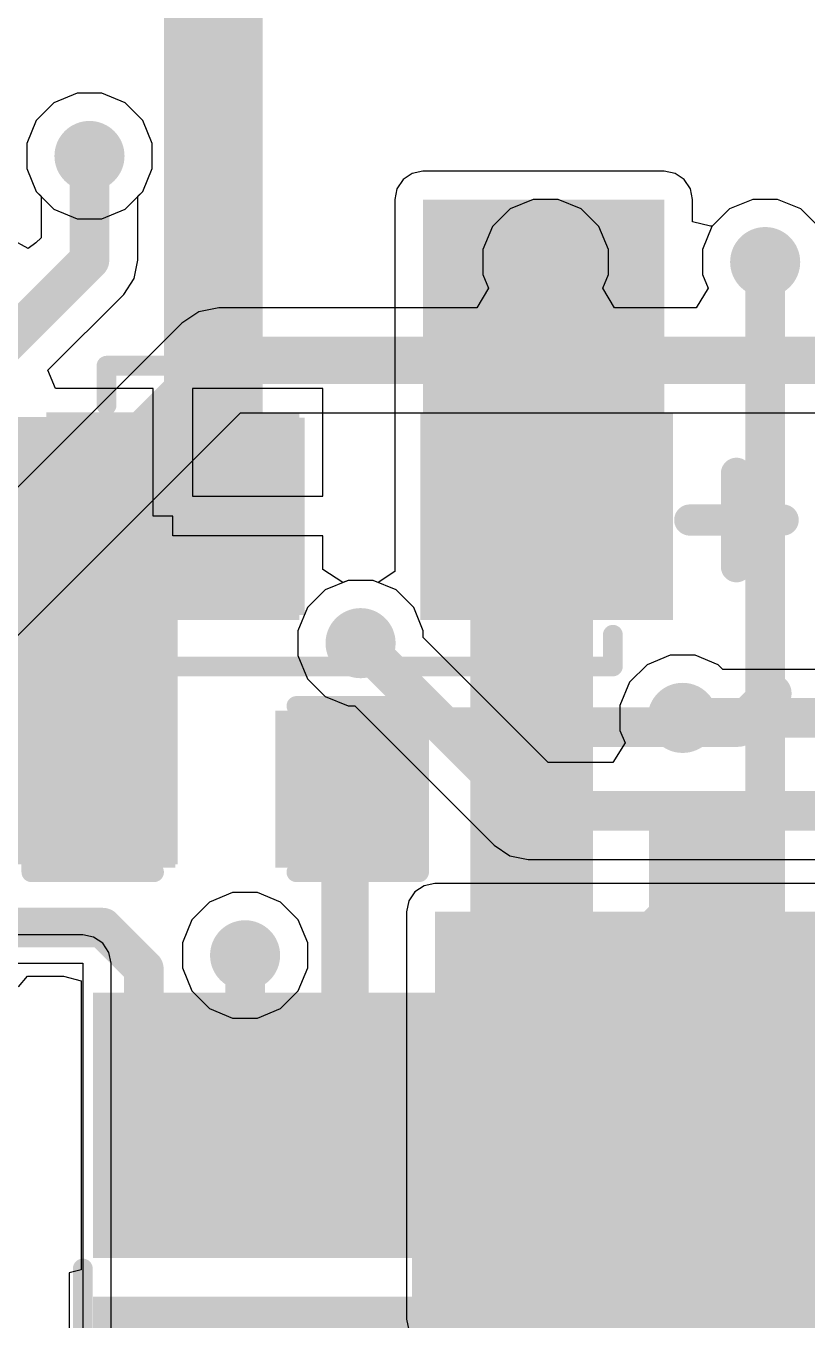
# Model space of a CAD drawing. Header units: millimetres. Extents: x -5.5 to 48.8, y -1.4 to 42.1.
# Drawn here: x 3.17 to 8.18, y 19.15 to 27.45 of the extents above; entities that cross this region are included whole.
import ezdxf

# ---------------------------------------------------------------- set-up
doc = ezdxf.new("R2010")
doc.units = ezdxf.units.MM
for name, color, linetype in [('BottomLayer', 5, 'Continuous'), ('TopLayer', 1, 'Continuous'), ('TopOverlay', 2, 'Continuous'), ('TopPaste', 8, 'Continuous'), ('TopSolder', 216, 'Continuous'), ('ViaHoleLayer', 16, 'Continuous')]:
    doc.layers.add(name, color=color, linetype=linetype)

# ---------------------------------------------------------------- blocks, each defined once
blk = doc.blocks.new('HTSSOP_16_27')
at = {"layer": 'TopLayer'}
for points in [[(-3.65, 2.5), (-2.15, 2.5), (-2.15, 2.05), (-3.65, 2.05)], [(-1.7, 2.5), (1.7, 2.5), (1.7, -2.5), (-1.7, -2.5)], [(2.15, 2.5), (3.65, 2.5), (3.65, 2.05), (2.15, 2.05)], [(-3.65, 1.85), (-2.15, 1.85), (-2.15, 1.4), (-3.65, 1.4)], [(2.15, 1.85), (3.65, 1.85), (3.65, 1.4), (2.15, 1.4)], [(-3.65, 1.2), (-2.15, 1.2), (-2.15, 0.75), (-3.65, 0.75)], [(2.15, 1.2), (3.65, 1.2), (3.65, 0.75), (2.15, 0.75)], [(-3.65, 0.55), (-2.15, 0.55), (-2.15, 0.1), (-3.65, 0.1)], [(2.15, 0.55), (3.65, 0.55), (3.65, 0.1), (2.15, 0.1)], [(-3.65, -0.1), (-2.15, -0.1), (-2.15, -0.55), (-3.65, -0.55)], [(2.15, -0.1), (3.65, -0.1), (3.65, -0.55), (2.15, -0.55)], [(-3.65, -0.75), (-2.15, -0.75), (-2.15, -1.2), (-3.65, -1.2)], [(2.15, -0.75), (3.65, -0.75), (3.65, -1.2), (2.15, -1.2)], [(-3.65, -1.4), (-2.15, -1.4), (-2.15, -1.85), (-3.65, -1.85)], [(2.15, -1.4), (3.65, -1.4), (3.65, -1.85), (2.15, -1.85)], [(-3.65, -2.05), (-2.15, -2.05), (-2.15, -2.5), (-3.65, -2.5)], [(2.15, -2.05), (3.65, -2.05), (3.65, -2.5), (2.15, -2.5)]]:
    blk.add_hatch(color=1, dxfattribs=at).paths.add_polyline_path(points)
at = {"layer": 'TopPaste'}
for points in [[(-3.65, 2.5), (-2.15, 2.5), (-2.15, 2.05), (-3.65, 2.05)], [(-1.7, 2.5), (1.7, 2.5), (1.7, -2.5), (-1.7, -2.5)], [(2.15, 2.5), (3.65, 2.5), (3.65, 2.05), (2.15, 2.05)], [(-3.65, 1.85), (-2.15, 1.85), (-2.15, 1.4), (-3.65, 1.4)], [(2.15, 1.85), (3.65, 1.85), (3.65, 1.4), (2.15, 1.4)], [(-3.65, 1.2), (-2.15, 1.2), (-2.15, 0.75), (-3.65, 0.75)], [(2.15, 1.2), (3.65, 1.2), (3.65, 0.75), (2.15, 0.75)], [(-3.65, 0.55), (-2.15, 0.55), (-2.15, 0.1), (-3.65, 0.1)], [(2.15, 0.55), (3.65, 0.55), (3.65, 0.1), (2.15, 0.1)], [(-3.65, -0.1), (-2.15, -0.1), (-2.15, -0.55), (-3.65, -0.55)], [(2.15, -0.1), (3.65, -0.1), (3.65, -0.55), (2.15, -0.55)], [(-3.65, -0.75), (-2.15, -0.75), (-2.15, -1.2), (-3.65, -1.2)], [(2.15, -0.75), (3.65, -0.75), (3.65, -1.2), (2.15, -1.2)], [(-3.65, -1.4), (-2.15, -1.4), (-2.15, -1.85), (-3.65, -1.85)], [(2.15, -1.4), (3.65, -1.4), (3.65, -1.85), (2.15, -1.85)], [(-3.65, -2.05), (-2.15, -2.05), (-2.15, -2.5), (-3.65, -2.5)], [(2.15, -2.05), (3.65, -2.05), (3.65, -2.5), (2.15, -2.5)]]:
    blk.add_hatch(color=8, dxfattribs=at).paths.add_polyline_path(points)
at = {"layer": 'TopSolder'}
for points in [[(-3.7516, 2.6016), (-2.0484, 2.6016), (-2.0484, 1.9484), (-3.7516, 1.9484)], [(-1.8016, 2.6016), (1.8016, 2.6016), (1.8016, -2.6016), (-1.8016, -2.6016)], [(2.0484, 2.6016), (3.7516, 2.6016), (3.7516, 1.9484), (2.0484, 1.9484)], [(-3.7516, 1.9516), (-2.0484, 1.9516), (-2.0484, 1.2984), (-3.7516, 1.2984)], [(2.0484, 1.9516), (3.7516, 1.9516), (3.7516, 1.2984), (2.0484, 1.2984)], [(-3.7516, 1.3016), (-2.0484, 1.3016), (-2.0484, 0.6484), (-3.7516, 0.6484)], [(2.0484, 1.3016), (3.7516, 1.3016), (3.7516, 0.6484), (2.0484, 0.6484)], [(-3.7516, 0.6516), (-2.0484, 0.6516), (-2.0484, -0.0016), (-3.7516, -0.0016)], [(2.0484, 0.6516), (3.7516, 0.6516), (3.7516, -0.0016), (2.0484, -0.0016)], [(-3.7516, 0.0016), (-2.0484, 0.0016), (-2.0484, -0.6516), (-3.7516, -0.6516)], [(2.0484, 0.0016), (3.7516, 0.0016), (3.7516, -0.6516), (2.0484, -0.6516)], [(-3.7516, -0.6484), (-2.0484, -0.6484), (-2.0484, -1.3016), (-3.7516, -1.3016)], [(2.0484, -0.6484), (3.7516, -0.6484), (3.7516, -1.3016), (2.0484, -1.3016)], [(-3.7516, -1.2984), (-2.0484, -1.2984), (-2.0484, -1.9516), (-3.7516, -1.9516)], [(2.0484, -1.2984), (3.7516, -1.2984), (3.7516, -1.9516), (2.0484, -1.9516)], [(-3.7516, -1.9484), (-2.0484, -1.9484), (-2.0484, -2.6016), (-3.7516, -2.6016)], [(2.0484, -1.9484), (3.7516, -1.9484), (3.7516, -2.6016), (2.0484, -2.6016)]]:
    blk.add_hatch(color=216, dxfattribs=at).paths.add_polyline_path(points)
at = {"layer": 'TopOverlay', "const_width": 0.127}
for points in [[(-1.9812, 2.667), (1.9812, 2.667)], [(-3.937, 2.413), (-3.937, 2.159)], [(-3.937, 2.413), (-3.81, 2.286)], [(-3.81, 2.286), (-3.937, 2.159)], [(-1.9812, -2.667), (1.9812, -2.667)]]:
    blk.add_lwpolyline(points, dxfattribs=at)
at = {"layer": 'TopOverlay', "const_width": 0.0635}
for points in [[(-2.013, 2.667, 1), (-1.9494, 2.667, 1)], [(1.9494, 2.667, 1), (2.013, 2.667, 1)], [(-3.9688, 2.413, 1), (-3.9053, 2.413, 1)], [(-3.9688, 2.413, 1), (-3.9053, 2.413, 1)], [(-3.8418, 2.286, 1), (-3.7782, 2.286, 1)], [(-3.8418, 2.286, 1), (-3.7782, 2.286, 1)], [(-3.9688, 2.159, 1), (-3.9053, 2.159, 1)], [(-3.9688, 2.159, 1), (-3.9053, 2.159, 1)], [(-2.013, -2.667, 1), (-1.9494, -2.667, 1)], [(1.9494, -2.667, 1), (2.013, -2.667, 1)]]:
    blk.add_lwpolyline(points, format="xyb", close=True, dxfattribs=at)
blk = doc.blocks.new('CAP_0603_81')
at = {"layer": 'TopLayer'}
for points in [[(-0.381, 0.4445), (-0.381, -0.4445), (-1.143, -0.4445), (-1.143, 0.4445)], [(1.143, 0.4445), (1.143, -0.4445), (0.381, -0.4445), (0.381, 0.4445)]]:
    blk.add_hatch(color=1, dxfattribs=at).paths.add_polyline_path(points)
at = {"layer": 'TopPaste'}
for points in [[(-0.381, 0.4445), (-0.381, -0.4445), (-1.143, -0.4445), (-1.143, 0.4445)], [(1.143, 0.4445), (1.143, -0.4445), (0.381, -0.4445), (0.381, 0.4445)]]:
    blk.add_hatch(color=8, dxfattribs=at).paths.add_polyline_path(points)
at = {"layer": 'TopSolder'}
for points in [[(-0.321, 0.5045), (-0.321, -0.5045), (-1.203, -0.5045), (-1.203, 0.5045)], [(1.203, 0.5045), (1.203, -0.5045), (0.321, -0.5045), (0.321, 0.5045)]]:
    blk.add_hatch(color=216, dxfattribs=at).paths.add_polyline_path(points)
at = {"layer": 'TopOverlay', "const_width": 0.127}
for points in [[(-1.2446, 0.5334), (-0.4572, 0.5334)], [(-1.2446, -0.5334), (-1.2446, 0.5334)], [(0.4572, 0.5334), (1.2446, 0.5334)], [(1.2446, -0.5334), (1.2446, 0.5334)], [(-1.2446, -0.5334), (-0.4572, -0.5334)], [(0.4572, -0.5334), (1.2446, -0.5334)]]:
    blk.add_lwpolyline(points, dxfattribs=at)
at = {"layer": 'TopOverlay', "const_width": 0.0635}
for points in [[(-1.2764, 0.5334, 1), (-1.2128, 0.5334, 1)], [(-1.2764, 0.5334, 1), (-1.2128, 0.5334, 1)], [(-0.4889, 0.5334, 1), (-0.4254, 0.5334, 1)], [(0.4254, 0.5334, 1), (0.4889, 0.5334, 1)], [(1.2128, 0.5334, 1), (1.2764, 0.5334, 1)], [(1.2128, 0.5334, 1), (1.2764, 0.5334, 1)], [(-1.2764, -0.5334, 1), (-1.2128, -0.5334, 1)], [(-1.2764, -0.5334, 1), (-1.2128, -0.5334, 1)], [(-0.4889, -0.5334, 1), (-0.4254, -0.5334, 1)], [(0.4254, -0.5334, 1), (0.4889, -0.5334, 1)], [(1.2128, -0.5334, 1), (1.2764, -0.5334, 1)], [(1.2128, -0.5334, 1), (1.2764, -0.5334, 1)]]:
    blk.add_lwpolyline(points, format="xyb", close=True, dxfattribs=at)
blk = doc.blocks.new('C___0402_84')
at = {"layer": 'TopLayer'}
for points in [[(-0.6985, -0.3175), (-0.6985, 0.3175), (-0.2413, 0.3175), (-0.2413, -0.3175)], [(0.2413, -0.3175), (0.2413, 0.3175), (0.6985, 0.3175), (0.6985, -0.3175)]]:
    blk.add_hatch(color=1, dxfattribs=at).paths.add_polyline_path(points)
at = {"layer": 'TopPaste'}
for points in [[(-0.6985, -0.3175), (-0.6985, 0.3175), (-0.2413, 0.3175), (-0.2413, -0.3175)], [(0.2413, -0.3175), (0.2413, 0.3175), (0.6985, 0.3175), (0.6985, -0.3175)]]:
    blk.add_hatch(color=8, dxfattribs=at).paths.add_polyline_path(points)
at = {"layer": 'TopSolder'}
for points in [[(-0.7585, -0.3775), (-0.7585, 0.3775), (-0.1813, 0.3775), (-0.1813, -0.3775)], [(0.1813, -0.3775), (0.1813, 0.3775), (0.7585, 0.3775), (0.7585, -0.3775)]]:
    blk.add_hatch(color=216, dxfattribs=at).paths.add_polyline_path(points)
at = {"layer": 'TopOverlay', "const_width": 0.127}
for points in [[(-0.2794, 0.4064), (-0.7874, 0.4064)], [(-0.7874, 0.4064), (-0.7874, -0.4064)], [(0.7874, 0.4064), (0.2794, 0.4064)], [(0.7874, 0.4064), (0.7874, -0.4064)], [(-0.2794, -0.4064), (-0.7874, -0.4064)], [(0.7874, -0.4064), (0.2794, -0.4064)]]:
    blk.add_lwpolyline(points, dxfattribs=at)
at = {"layer": 'TopOverlay', "const_width": 0.0635}
for points in [[(-0.8191, 0.4064, 1), (-0.7556, 0.4064, 1)], [(-0.8191, 0.4064, 1), (-0.7556, 0.4064, 1)], [(-0.3111, 0.4064, 1), (-0.2477, 0.4064, 1)], [(0.2477, 0.4064, 1), (0.3111, 0.4064, 1)], [(0.7556, 0.4064, 1), (0.8191, 0.4064, 1)], [(0.7556, 0.4064, 1), (0.8191, 0.4064, 1)], [(-0.8191, -0.4064, 1), (-0.7556, -0.4064, 1)], [(-0.8191, -0.4064, 1), (-0.7556, -0.4064, 1)], [(-0.3111, -0.4064, 1), (-0.2477, -0.4064, 1)], [(0.2477, -0.4064, 1), (0.3111, -0.4064, 1)], [(0.7556, -0.4064, 1), (0.8191, -0.4064, 1)], [(0.7556, -0.4064, 1), (0.8191, -0.4064, 1)]]:
    blk.add_lwpolyline(points, format="xyb", close=True, dxfattribs=at)
blk = doc.blocks.new('C____A_87')
at = {"layer": 'TopLayer'}
for points in [[(-1.91, 0.565), (-0.49, 0.565), (-0.49, -0.565), (-1.91, -0.565)], [(0.49, 0.565), (1.91, 0.565), (1.91, -0.565), (0.49, -0.565)]]:
    blk.add_hatch(color=1, dxfattribs=at).paths.add_polyline_path(points)
at = {"layer": 'TopPaste'}
for points in [[(-1.91, 0.565), (-0.49, 0.565), (-0.49, -0.565), (-1.91, -0.565)], [(0.49, 0.565), (1.91, 0.565), (1.91, -0.565), (0.49, -0.565)]]:
    blk.add_hatch(color=8, dxfattribs=at).paths.add_polyline_path(points)
at = {"layer": 'TopSolder'}
for points in [[(-2.0116, 0.6666), (-0.3884, 0.6666), (-0.3884, -0.6666), (-2.0116, -0.6666)], [(0.3884, 0.6666), (2.0116, 0.6666), (2.0116, -0.6666), (0.3884, -0.6666)]]:
    blk.add_hatch(color=216, dxfattribs=at).paths.add_polyline_path(points)
at = {"layer": 'TopOverlay'}
for points, const_width in [([(1.6256, 0.9652), (-1.6256, 0.9652)], 0.127), ([(-1.6256, 0.9652), (-1.6256, 0.762)], 0.127), ([(1.6256, 0.9652), (1.6256, 0.7112)], 0.127), ([(-2.4192, 0.3254), (-2.4192, -0.2746)], 0.2), ([(-2.1192, 0.0254), (-2.7192, 0.0254)], 0.2), ([(1.6256, -0.7112), (1.6256, -0.9652)], 0.127), ([(-1.6256, -0.762), (-1.6256, -0.9652)], 0.127), ([(1.6256, -0.9652), (-1.6256, -0.9652)], 0.127)]:
    blk.add_lwpolyline(points, dxfattribs=dict(at, const_width=const_width))
for points, const_width in [([(-1.6574, 0.9652, 1), (-1.5938, 0.9652, 1)], 0.0635), ([(-1.6574, 0.9652, 1), (-1.5938, 0.9652, 1)], 0.0635), ([(1.5938, 0.9652, 1), (1.6574, 0.9652, 1)], 0.0635), ([(1.5938, 0.9652, 1), (1.6574, 0.9652, 1)], 0.0635), ([(-1.6574, 0.762, 1), (-1.5938, 0.762, 1)], 0.0635), ([(1.5938, 0.7112, 1), (1.6574, 0.7112, 1)], 0.0635), ([(-2.4692, 0.3254, 1), (-2.3692, 0.3254, 1)], 0.1), ([(-2.7692, 0.0254, 1), (-2.6692, 0.0254, 1)], 0.1), ([(-2.1692, 0.0254, 1), (-2.0692, 0.0254, 1)], 0.1), ([(-2.4692, -0.2746, 1), (-2.3692, -0.2746, 1)], 0.1), ([(1.5938, -0.7112, 1), (1.6574, -0.7112, 1)], 0.0635), ([(-1.6574, -0.762, 1), (-1.5938, -0.762, 1)], 0.0635), ([(-1.6574, -0.9652, 1), (-1.5938, -0.9652, 1)], 0.0635), ([(-1.6574, -0.9652, 1), (-1.5938, -0.9652, 1)], 0.0635), ([(1.5938, -0.9652, 1), (1.6574, -0.9652, 1)], 0.0635), ([(1.5938, -0.9652, 1), (1.6574, -0.9652, 1)], 0.0635)]:
    blk.add_lwpolyline(points, format="xyb", close=True, dxfattribs=dict(at, const_width=const_width))

msp = doc.modelspace()

# ---------------------------------------------------------------- hatches: boundary and pattern name
at = {"layer": 'BottomLayer'}
h = msp.add_hatch(color=5, dxfattribs=at)
edge = h.paths.add_edge_path()
edge.add_arc((3.5735, 26.6192), 0.225, 0, 360)
h = msp.add_hatch(color=5, dxfattribs=at)
edge = h.paths.add_edge_path()
edge.add_arc((6.5024, 25.9382), 0.225, 0, 360)
h = msp.add_hatch(color=5, dxfattribs=at)
edge = h.paths.add_edge_path()
edge.add_arc((7.9121, 25.9382), 0.225, 0, 360)
h = msp.add_hatch(color=5, dxfattribs=at)
edge = h.paths.add_edge_path()
edge.add_arc((5.3142, 23.492), 0.225, 0, 360)
h = msp.add_hatch(color=5, dxfattribs=at)
edge = h.paths.add_edge_path()
edge.add_arc((7.3823, 23.0124), 0.225, 0, 360)
msp.add_hatch(color=5, dxfattribs=at).paths.add_polyline_path([(5.7912, 19.1516), (11.5316, 19.1516), (11.5316, 21.7678), (5.7912, 21.7678)])
h = msp.add_hatch(color=5, dxfattribs=at)
edge = h.paths.add_edge_path()
edge.add_arc((4.5726, 21.4884), 0.225, 0, 360)
h = msp.add_hatch(color=5, dxfattribs=at)
edge = h.paths.add_edge_path()
edge.add_arc((6.5188, 21.4122), 0.225, 0, 360)
at = {"layer": 'TopLayer'}
h = msp.add_hatch(color=1, dxfattribs=at)
edge = h.paths.add_edge_path()
edge.add_arc((3.5735, 26.6192), 0.225, 0, 360)
for points in [[(7.2644, 26.3398), (5.715, 26.3398), (5.715, 23.6474), (7.2644, 23.6474)], [(6.8072, 21.423), (6.8072, 26.1874), (6.0198, 26.1874), (6.0198, 21.423)], [(3.0988, 24.9428), (3.0988, 22.0726), (4.1402, 22.0726), (4.1402, 24.9428)], [(3.4556, 24.9402), (3.4556, 23.6728), (4.9542, 23.6728), (4.9542, 24.9402)], [(6.2992, 20.9804), (6.7564, 20.9804), (6.7564, 21.8186), (6.2992, 21.8186)]]:
    msp.add_hatch(color=1, dxfattribs=at).paths.add_polyline_path(points)
h = msp.add_hatch(color=1, dxfattribs=at)
edge = h.paths.add_edge_path()
edge.add_arc((6.5024, 25.9382), 0.225, 0, 360)
h = msp.add_hatch(color=1, dxfattribs=at)
edge = h.paths.add_edge_path()
edge.add_arc((7.9121, 25.9382), 0.225, 0, 360)
h = msp.add_hatch(color=1, dxfattribs=at)
edge = h.paths.add_edge_path()
edge.add_arc((5.3142, 23.492), 0.225, 0, 360)
h = msp.add_hatch(color=1, dxfattribs=at)
edge = h.paths.add_edge_path()
edge.add_arc((7.3823, 23.0124), 0.225, 0, 360)
h = msp.add_hatch(color=1, dxfattribs=at)
edge = h.paths.add_edge_path()
edge.add_arc((4.5726, 21.4884), 0.225, 0, 360)
h = msp.add_hatch(color=1, dxfattribs=at)
edge = h.paths.add_edge_path()
edge.add_arc((6.5188, 21.4122), 0.225, 0, 360)
at = {"layer": 'ViaHoleLayer'}
h = msp.add_hatch(color=16, dxfattribs=at)
edge = h.paths.add_edge_path()
edge.add_arc((3.5735, 26.6192), 0.1, 0, 360)
h = msp.add_hatch(color=16, dxfattribs=at)
edge = h.paths.add_edge_path()
edge.add_arc((6.5024, 25.9382), 0.1, 0, 360)
h = msp.add_hatch(color=16, dxfattribs=at)
edge = h.paths.add_edge_path()
edge.add_arc((7.9121, 25.9382), 0.1, 0, 360)
h = msp.add_hatch(color=16, dxfattribs=at)
edge = h.paths.add_edge_path()
edge.add_arc((5.3142, 23.492), 0.1, 0, 360)
h = msp.add_hatch(color=16, dxfattribs=at)
edge = h.paths.add_edge_path()
edge.add_arc((7.3823, 23.0124), 0.1, 0, 360)
h = msp.add_hatch(color=16, dxfattribs=at)
edge = h.paths.add_edge_path()
edge.add_arc((4.5726, 21.4884), 0.1, 0, 360)
h = msp.add_hatch(color=16, dxfattribs=at)
edge = h.paths.add_edge_path()
edge.add_arc((6.5188, 21.4122), 0.1, 0, 360)

# ---------------------------------------------------------------- linework, layer by layer
at = {"layer": 'BottomLayer'}
for p, q in [((3.4934, 27.022), (3.3453, 26.9607)), ((3.6536, 27.022), (3.4934, 27.022)), ((3.8017, 26.9607), (3.6536, 27.022)), ((3.3453, 26.9607), (3.232, 26.8474)), ((3.915, 26.8474), (3.8017, 26.9607)), ((3.232, 26.8474), (3.1707, 26.6993)), ((3.9763, 26.6993), (3.915, 26.8474)), ((3.1707, 26.6993), (3.1707, 26.5391)), ((3.9763, 26.5391), (3.9763, 26.6993)), ((3.1707, 26.5391), (3.232, 26.391)), ((3.915, 26.391), (3.9763, 26.5391)), ((3.232, 26.391), (3.3453, 26.2777)), ((3.8017, 26.2777), (3.915, 26.391)), ((6.4223, 26.341), (6.2742, 26.2797)), ((6.5825, 26.341), (6.4223, 26.341)), ((6.7306, 26.2797), (6.5825, 26.341)), ((7.832, 26.341), (7.6839, 26.2797)), ((7.9922, 26.341), (7.832, 26.341)), ((8.1403, 26.2797), (7.9922, 26.341)), ((3.3453, 26.2777), (3.4934, 26.2164)), ((3.6536, 26.2164), (3.8017, 26.2777)), ((6.2742, 26.2797), (6.1609, 26.1664)), ((6.8439, 26.1664), (6.7306, 26.2797)), ((7.6839, 26.2797), (7.5706, 26.1664)), ((8.2536, 26.1664), (8.1403, 26.2797)), ((3.4934, 26.2164), (3.6536, 26.2164)), ((6.1609, 26.1664), (6.0996, 26.0183)), ((6.9052, 26.0183), (6.8439, 26.1664)), ((7.5706, 26.1664), (7.5093, 26.0183)), ((6.0996, 26.0183), (6.0996, 25.8581)), ((6.9052, 25.8581), (6.9052, 26.0183)), ((7.5093, 26.0183), (7.5093, 25.8581)), ((6.0996, 25.8581), (6.1354, 25.7717)), ((6.8694, 25.7717), (6.9052, 25.8581)), ((7.5093, 25.8581), (7.5451, 25.7717)), ((6.1354, 25.7717), (6.0604, 25.6447)), ((6.9444, 25.6447), (6.8694, 25.7717)), ((7.5451, 25.7717), (7.4701, 25.6447)), ((4.275, 25.619), (4.1657, 25.5461)), ((4.4038, 25.6447), (4.275, 25.619)), ((6.0604, 25.6447), (4.4038, 25.6447)), ((7.4701, 25.6447), (6.9444, 25.6447)), ((4.1657, 25.5461), (2.5051, 23.8855)), ((3.0799, 23.5079), (4.5433, 24.9713)), ((4.5433, 24.9713), (8.3772, 24.9713)), ((5.234, 23.8948), (5.086, 23.8334)), ((5.3943, 23.8948), (5.234, 23.8948)), ((5.5423, 23.8334), (5.3943, 23.8948)), ((5.086, 23.8334), (4.9727, 23.7201)), ((5.6556, 23.7201), (5.5423, 23.8334)), ((4.9727, 23.7201), (4.9114, 23.5721)), ((5.717, 23.5721), (5.6556, 23.7201)), ((4.9114, 23.5721), (4.9114, 23.4118)), ((5.717, 23.5287), (5.717, 23.5721)), ((6.5198, 22.7258), (5.717, 23.5287)), ((4.9114, 23.4118), (4.9727, 23.2638)), ((7.1541, 23.3539), (7.0408, 23.2406)), ((7.3022, 23.4152), (7.1541, 23.3539)), ((7.4624, 23.4152), (7.3022, 23.4152)), ((7.6105, 23.3539), (7.4624, 23.4152)), ((7.6412, 23.3232), (7.6105, 23.3539)), ((4.9727, 23.2638), (5.086, 23.1505)), ((9.0777, 23.3232), (7.6412, 23.3232)), ((7.0408, 23.2406), (6.9795, 23.0925)), ((5.086, 23.1505), (5.234, 23.0892)), ((5.234, 23.0892), (5.2775, 23.0892)), ((5.2775, 23.0892), (6.1714, 22.1952)), ((6.9795, 23.0925), (6.9795, 22.9323)), ((6.9795, 22.9323), (7.0124, 22.8528)), ((7.0124, 22.8528), (6.9334, 22.7258)), ((6.9334, 22.7258), (6.5198, 22.7258)), ((6.1714, 22.1952), (6.2722, 22.1279)), ((6.2722, 22.1279), (6.3911, 22.1042)), ((6.3911, 22.1042), (13.5064, 22.1042)), ((5.7218, 21.9353), (5.663, 21.896)), ((5.7912, 21.9491), (5.7218, 21.9353)), ((11.5316, 21.9491), (5.7912, 21.9491)), ((4.4925, 21.8912), (4.3444, 21.8299)), ((4.6527, 21.8912), (4.4925, 21.8912)), ((4.8008, 21.8299), (4.6527, 21.8912)), ((5.663, 21.896), (5.6237, 21.8372)), ((4.3444, 21.8299), (4.2311, 21.7166)), ((4.9141, 21.7166), (4.8008, 21.8299)), ((5.6237, 21.8372), (5.6099, 21.7678)), ((5.6099, 21.7678), (5.6099, 19.1516)), ((4.2311, 21.7166), (4.1698, 21.5685)), ((4.9754, 21.5685), (4.9141, 21.7166)), ((3.5306, 21.6189), (3.0799, 21.6189)), ((3.6, 21.6051), (3.5306, 21.6189)), ((3.6588, 21.5658), (3.6, 21.6051)), ((3.6981, 21.507), (3.6588, 21.5658)), ((4.1698, 21.5685), (4.1698, 21.4083)), ((4.9754, 21.4083), (4.9754, 21.5685)), ((3.0799, 21.4376), (3.5306, 21.4376)), ((3.5306, 21.4376), (3.5306, 15.621)), ((3.7119, 21.4376), (3.6981, 21.507)), ((3.7119, 15.8023), (3.7119, 21.4376)), ((4.1698, 21.4083), (4.2311, 21.2602)), ((4.9141, 21.2602), (4.9754, 21.4083)), ((4.2311, 21.2602), (4.3444, 21.1469)), ((4.8008, 21.1469), (4.9141, 21.2602)), ((4.3444, 21.1469), (4.4925, 21.0856)), ((4.6527, 21.0856), (4.8008, 21.1469)), ((4.4925, 21.0856), (4.6527, 21.0856)), ((5.6099, 19.1516), (5.6237, 19.0822))]:
    msp.add_line(p, q, dxfattribs=at)
for points, const_width in [([(2.7432, 23.6474), (4.4038, 25.308)], 0.3048), ([(4.4038, 25.308), (8.5361, 25.308)], 0.3048), ([(5.3142, 23.492), (6.3911, 22.415)], 0.254), ([(7.3823, 23.0124), (18.4536, 23.0124)], 0.254), ([(6.3911, 22.415), (17.018, 22.415)], 0.254)]:
    msp.add_lwpolyline(points, dxfattribs=dict(at, const_width=const_width))
for points, const_width in [([(4.3276, 25.308, 1), (4.48, 25.308, 1)], 0.1524), ([(4.3276, 25.308, 1), (4.48, 25.308, 1)], 0.1524), ([(5.2507, 23.492, 1), (5.3777, 23.492, 1)], 0.127), ([(7.3188, 23.0124, 1), (7.4458, 23.0124, 1)], 0.127), ([(6.3276, 22.415, 1), (6.4546, 22.415, 1)], 0.127), ([(6.3276, 22.415, 1), (6.4546, 22.415, 1)], 0.127)]:
    msp.add_lwpolyline(points, format="xyb", close=True, dxfattribs=dict(at, const_width=const_width))
at = {"layer": 'TopLayer'}
for p, q in [((3.4934, 27.022), (3.3453, 26.9607)), ((3.6536, 27.022), (3.4934, 27.022)), ((3.8017, 26.9607), (3.6536, 27.022)), ((3.3453, 26.9607), (3.232, 26.8474)), ((3.915, 26.8474), (3.8017, 26.9607)), ((3.232, 26.8474), (3.1707, 26.6993)), ((3.9763, 26.6993), (3.915, 26.8474)), ((3.1707, 26.6993), (3.1707, 26.5391)), ((3.9763, 26.5391), (3.9763, 26.6993)), ((3.1707, 26.5391), (3.232, 26.391)), ((3.915, 26.391), (3.9763, 26.5391)), ((5.6456, 26.5073), (5.5868, 26.468)), ((5.715, 26.5211), (5.6456, 26.5073)), ((7.2644, 26.5211), (5.715, 26.5211)), ((7.3338, 26.5073), (7.2644, 26.5211)), ((7.3926, 26.468), (7.3338, 26.5073)), ((5.5868, 26.468), (5.5475, 26.4092)), ((7.4319, 26.4092), (7.3926, 26.468)), ((3.232, 26.391), (3.2627, 26.3603)), ((3.2627, 26.3603), (3.2627, 26.0942)), ((3.8843, 26.3603), (3.915, 26.391)), ((3.8843, 25.9509), (3.8843, 26.3603)), ((5.5475, 26.4092), (5.5337, 26.3398)), ((5.5337, 26.3398), (5.5337, 23.9513)), ((7.4457, 26.3398), (7.4319, 26.4092)), ((7.4457, 26.1966), (7.4457, 26.3398)), ((7.832, 26.341), (7.6839, 26.2797)), ((7.9922, 26.341), (7.832, 26.341)), ((8.1403, 26.2797), (7.9922, 26.341)), ((7.6839, 26.2797), (7.5727, 26.1684)), ((8.2536, 26.1664), (8.1403, 26.2797)), ((7.561, 26.1687), (7.4457, 26.1966)), ((3.2627, 26.0942), (3.2293, 26.061)), ((7.5727, 26.1684), (7.561, 26.1687)), ((3.1799, 26.0256), (3.0698, 26.0856)), ((3.2293, 26.061), (3.1799, 26.0256)), ((3.8606, 25.832), (3.8843, 25.9509)), ((3.7932, 25.7312), (3.8606, 25.832)), ((3.3062, 25.2441), (3.7932, 25.7312)), ((3.3548, 25.1268), (3.3062, 25.2441)), ((3.9816, 25.1268), (3.3548, 25.1268)), ((3.9816, 24.3078), (3.9816, 25.1268)), ((5.0726, 25.1268), (4.2356, 25.1268)), ((4.2356, 25.1268), (4.2356, 24.4348)), ((5.0726, 24.4348), (5.0726, 25.1268)), ((4.2356, 24.4348), (5.0726, 24.4348)), ((4.1086, 24.3078), (3.9816, 24.3078)), ((4.1086, 24.1808), (4.1086, 24.3078)), ((5.0726, 24.1808), (4.1086, 24.1808)), ((5.0726, 23.9654), (5.0726, 24.1808)), ((5.1996, 23.8805), (5.0726, 23.9654)), ((5.5337, 23.9513), (5.4281, 23.8807)), ((5.234, 23.8948), (5.1996, 23.8805)), ((5.3943, 23.8948), (5.234, 23.8948)), ((5.4281, 23.8807), (5.3943, 23.8948)), ((3.1187, 21.2852), (3.1764, 21.3554)), ((3.1764, 21.3554), (3.4058, 21.3554)), ((3.4058, 21.3554), (3.5198, 21.324)), ((3.5198, 21.324), (3.5198, 19.4684)), ((3.5198, 19.4684), (3.4436, 19.4502)), ((3.4436, 19.4502), (3.4436, 17.6232))]:
    msp.add_line(p, q, dxfattribs=at)
for points, const_width in [([(4.3688, 24.568), (4.3688, 28.0162)], 0.635), ([(3.5735, 25.9509), (3.5735, 26.6192)], 0.254), ([(6.5024, 25.8572), (6.5024, 25.9382)], 0.635), ([(6.5024, 25.8572), (6.5086, 25.851)], 0.635), ([(6.5086, 24.3078), (6.5086, 25.851)], 0.635), ([(2.6416, 25.019), (3.5735, 25.9509)], 0.254), ([(7.9121, 20.4857), (7.9121, 25.9382)], 0.254), ([(4.1086, 24.3078), (4.3688, 24.568)], 0.635), ([(5.207, 22.5552), (5.2148, 22.5474)], 0.3048), ([(5.2148, 20.404), (5.2148, 22.5474)], 0.3048), ([(6.5151, 21.9964), (6.5188, 21.9927)], 0.3048), ([(6.5188, 21.4122), (6.5188, 21.9927)], 0.3048), ([(7.4549, 21.9075), (7.4549, 21.9964)], 0.254), ([(7.1726, 21.6252), (7.4549, 21.9075)], 0.254), ([(3.0226, 21.6662), (3.6576, 21.6662)], 0.254), ([(3.6576, 21.6662), (3.9226, 21.4012)], 0.254), ([(7.1726, 20.3962), (7.1726, 21.6252)], 0.254), ([(4.5726, 20.3962), (4.5726, 21.4884)], 0.254), ([(3.9226, 20.3962), (3.9226, 21.4012)], 0.254), ([(6.5188, 20.3999), (6.5188, 21.4122)], 0.3048), ([(5.8726, 18.796), (5.8726, 20.3962)], 0.4572), ([(7.8226, 20.3962), (7.9121, 20.4857)], 0.254), ([(5.2148, 20.404), (5.2226, 20.3962)], 0.3048), ([(6.5188, 20.3999), (6.5226, 20.3962)], 0.3048)]:
    msp.add_lwpolyline(points, dxfattribs=dict(at, const_width=const_width))
for points, const_width in [([(3.51, 26.6192, 1), (3.637, 26.6192, 1)], 0.127), ([(6.3436, 25.9382, 1), (6.6611, 25.9382, 1)], 0.3175), ([(6.3436, 25.8572, 1), (6.6611, 25.8572, 1)], 0.3175), ([(6.3436, 25.8572, 1), (6.6611, 25.8572, 1)], 0.3175), ([(6.3499, 25.851, 1), (6.6674, 25.851, 1)], 0.3175), ([(6.3499, 25.851, 1), (6.6674, 25.851, 1)], 0.3175), ([(3.51, 25.9509, 1), (3.637, 25.9509, 1)], 0.127), ([(3.51, 25.9509, 1), (3.637, 25.9509, 1)], 0.127), ([(7.8486, 25.9382, 1), (7.9756, 25.9382, 1)], 0.127), ([(4.21, 24.568, 1), (4.5275, 24.568, 1)], 0.3175), ([(4.21, 24.568, 1), (4.5275, 24.568, 1)], 0.3175), ([(3.9498, 24.3078, 1), (4.2673, 24.3078, 1)], 0.3175), ([(6.3499, 24.3078, 1), (6.6674, 24.3078, 1)], 0.3175), ([(5.1308, 22.5552, 1), (5.2832, 22.5552, 1)], 0.1524), ([(5.1386, 22.5474, 1), (5.291, 22.5474, 1)], 0.1524), ([(5.1386, 22.5474, 1), (5.291, 22.5474, 1)], 0.1524), ([(6.4389, 21.9964, 1), (6.5913, 21.9964, 1)], 0.1524), ([(6.4426, 21.9927, 1), (6.595, 21.9927, 1)], 0.1524), ([(6.4426, 21.9927, 1), (6.595, 21.9927, 1)], 0.1524), ([(7.3914, 21.9964, 1), (7.5184, 21.9964, 1)], 0.127), ([(7.3914, 21.9075, 1), (7.5184, 21.9075, 1)], 0.127), ([(7.3914, 21.9075, 1), (7.5184, 21.9075, 1)], 0.127), ([(3.5941, 21.6662, 1), (3.7211, 21.6662, 1)], 0.127), ([(3.5941, 21.6662, 1), (3.7211, 21.6662, 1)], 0.127), ([(7.1091, 21.6252, 1), (7.2361, 21.6252, 1)], 0.127), ([(7.1091, 21.6252, 1), (7.2361, 21.6252, 1)], 0.127), ([(4.5091, 21.4884, 1), (4.6361, 21.4884, 1)], 0.127), ([(3.8591, 21.4012, 1), (3.9861, 21.4012, 1)], 0.127), ([(3.8591, 21.4012, 1), (3.9861, 21.4012, 1)], 0.127), ([(6.4426, 21.4122, 1), (6.595, 21.4122, 1)], 0.1524), ([(6.4426, 21.4122, 1), (6.595, 21.4122, 1)], 0.1524), ([(5.7583, 20.3962, 1), (5.9869, 20.3962, 1)], 0.2286), ([(7.8486, 20.4857, 1), (7.9756, 20.4857, 1)], 0.127), ([(7.8486, 20.4857, 1), (7.9756, 20.4857, 1)], 0.127), ([(3.8591, 20.3962, 1), (3.9861, 20.3962, 1)], 0.127), ([(4.5091, 20.3962, 1), (4.6361, 20.3962, 1)], 0.127), ([(5.1386, 20.404, 1), (5.291, 20.404, 1)], 0.1524), ([(5.1386, 20.404, 1), (5.291, 20.404, 1)], 0.1524), ([(5.1464, 20.3962, 1), (5.2988, 20.3962, 1)], 0.1524), ([(6.4426, 20.3999, 1), (6.595, 20.3999, 1)], 0.1524), ([(6.4426, 20.3999, 1), (6.595, 20.3999, 1)], 0.1524), ([(6.4464, 20.3962, 1), (6.5988, 20.3962, 1)], 0.1524), ([(7.1091, 20.3962, 1), (7.2361, 20.3962, 1)], 0.127), ([(7.7591, 20.3962, 1), (7.8861, 20.3962, 1)], 0.127)]:
    msp.add_lwpolyline(points, format="xyb", close=True, dxfattribs=dict(at, const_width=const_width))
at = {"layer": 'TopOverlay', "const_width": 0.254}
for points in [[(7.7389, 22.9535), (7.9547, 23.1693)], [(5.9034, 22.9535), (7.7389, 22.9535)]]:
    msp.add_lwpolyline(points, dxfattribs=at)
at = {"layer": 'TopOverlay', "const_width": 0.127}
for points in [[(7.8912, 23.1693, 1), (8.0182, 23.1693, 1)], [(5.8399, 22.9535, 1), (5.9669, 22.9535, 1)], [(7.6754, 22.9535, 1), (7.8024, 22.9535, 1)], [(7.6754, 22.9535, 1), (7.8024, 22.9535, 1)]]:
    msp.add_lwpolyline(points, format="xyb", close=True, dxfattribs=at)

# ---------------------------------------------------------------- block references
for name, p, rotation in [('C____A_87', (5.3086, 24.3078), 180), ('C___0402_84', (6.985, 21.9964), 180), ('HTSSOP_16_27', (6.1976, 17.4962), 90)]:
    msp.add_blockref(name, p, dxfattribs=dict(rotation=rotation))
msp.add_blockref('CAP_0603_81', (4.445, 22.5552))

doc.saveas('drawing.dxf')
